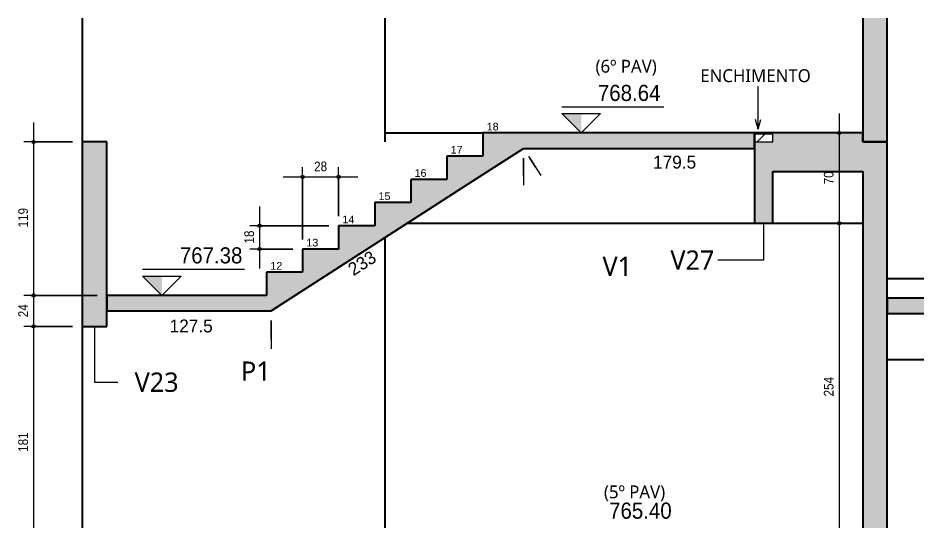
# Model space of a CAD drawing. Header units: centimetres. Extents: x -2136 to 34701, y -1430 to 84208.
# Drawn here: x 30341 to 31044, y 76562 to 76953 of the extents above; entities that cross this region are included whole.
import ezdxf

# ---------------------------------------------------------------- set-up
doc = ezdxf.new("R2010")
doc.units = ezdxf.units.CM
for name, color, linetype, lineweight in [('A-ANNO-DIMS', 7, 'Continuous', 9), ('A-ANNO-DIMS-50', 7, 'Continuous', 9), ('A-DETL', 7, 'Continuous', 18), ('A-DETL-GENF', 7, 'Continuous', 18), ('A-FLOR', 7, 'Continuous', 18), ('G-ANNO-DIMS', 7, 'Continuous', 9), ('G-ANNO-TEXT', 7, 'Continuous', 9), ('S-BEAM', 7, 'Continuous', 18), ('S-BEAM-IDEN', 7, 'Continuous', 9), ('S-COLS', 7, 'Continuous', 18), ('S-COLS-IDEN', 7, 'Continuous', 9), ('S-STRS', 7, 'Continuous', 18), ('S-STRS-ANNO', 7, 'Continuous', 18)]:
    doc.layers.add(name, color=color, linetype=linetype, lineweight=lineweight)
doc.styles.add('Arial', font='arial.ttf', dxfattribs={"height": 5.953125})
doc.styles.add('Fira Sans', font='FiraSans-Regular.ttf', dxfattribs={"width": 0.95, "height": 12.5})
doc.styles.add('Fira Sans_1', font='FiraSans-Regular.ttf', dxfattribs={"height": 10})
doc.styles.add('Fira Sans_2', font='FiraSans-Regular.ttf', dxfattribs={"width": 0.9, "height": 7.5})
doc.styles.add('Gadugi', font='gadugi.ttf', dxfattribs={"height": 15})
doc.styles.add('Gadugi_1', font='gadugi.ttf', dxfattribs={"height": 10})
doc.dimstyles.new('PED_R80_1_5mm_ACIMA_As_ESQ__R00_7', dxfattribs={"dimscale": 30.48, "dimtxt": 10.229846, "dimasz": 0.328084, "dimexe": 0.246063, "dimexo": 0.246063, "dimgap": 0.049213, "dimtad": 1, "dimdec": 1, "dimrnd": 0.5, "dimdsep": 46, "dimtxsty": 'Fira Sans_2', "dimblk1": 'DOTSMALL', "dimblk2": 'DOTSMALL', "dimsah": 1, "dimcen": 0.09, "dimdle": 0.492126, "dimazin": 0, "dimtfac": 1, "dimtdec": 4, "dimtix": 1, "dimtmove": 0, "dimatfit": 3, "dimfxl": 1, "dimtvp": 1, "dimtolj": 1, "dimtzin": 0, "dimarcsym": 2})
doc.dimstyles.new('PED_R80_2_0mm_ACIMA_As_ESQ__SEM_LINHA_R00_1', dxfattribs={"dimscale": 30.48, "dimtxt": 13.639794, "dimasz": 0.04101, "dimexe": 0.246063, "dimexo": 0.246063, "dimgap": 0.049213, "dimtad": 0, "dimjust": 2, "dimdec": 1, "dimrnd": 0.5, "dimdsep": 46, "dimtxsty": 'Fira Sans_1', "dimblk1": 'NONE', "dimblk2": 'DOTSMALL', "dimsah": 1, "dimcen": 0.09, "dimdle": 0.492126, "dimse1": 1, "dimsd1": 1, "dimsd2": 1, "dimazin": 0, "dimtfac": 1, "dimtdec": 4, "dimtix": 1, "dimtmove": 2, "dimatfit": 3, "dimfxl": 1, "dimtvp": 1, "dimtolj": 1, "dimtzin": 0, "dimarcsym": 2})

# ---------------------------------------------------------------- blocks, each defined once
blk = doc.blocks.new('Elevações de ponto - SIMBOLO DE NÍVEL-CORTE-2219088-CT 010 K - CORTE E3-E3')
at = {"layer": 'G-ANNO-DIMS'}
blk.add_hatch(color=256, dxfattribs=at).paths.add_polyline_path([(84.71, 74285), (84.71, 74270), (69.71, 74285)], flags=0)
for p, q in [((148.9, 74290.1), (69.71, 74290.1)), ((84.71, 74270), (69.71, 74285)), ((69.71, 74285), (99.71, 74285)), ((99.71, 74285), (84.71, 74270))]:
    blk.add_line(p, q, dxfattribs=at)
blk = doc.blocks.new('DIMBLOCK1038-CT 010 K - CORTE E3-E3')
at = {"layer": 'A-ANNO-DIMS-50', "true_color": 0x000032}
h = blk.add_hatch(color=178, dxfattribs=at)
edge = h.paths.add_edge_path(flags=0)
edge.add_arc((30561.59, 76829.91), 1.25, 0, 360)
h = blk.add_hatch(color=178, dxfattribs=at)
edge = h.paths.add_edge_path(flags=0)
edge.add_arc((30589.59, 76829.91), 1.25, 0, 360)
at = {"layer": 'A-ANNO-DIMS-50', "color": 178, "true_color": 0x000032}
for p, q in [((30561.59, 76781.5), (30561.59, 76837.41)), ((30589.59, 76799.5), (30589.59, 76837.41)), ((30546.59, 76829.91), (30604.59, 76829.91)), ((30561.59, 76829.91), (30561.59, 76781.5)), ((30589.59, 76829.91), (30589.59, 76799.5))]:
    blk.add_line(p, q, dxfattribs=at)
for centre in [(30561.59, 76829.91), (30589.59, 76829.91)]:
    blk.add_circle(centre, 1.25, dxfattribs=at)
at = {"layer": 'A-ANNO-DIMS-50', "color": 0, "insert": (30570.61, 76841.8), "char_height": 7.5, "width": 11.9611, "attachment_point": 1, "line_spacing_factor": 1.049215, "style": 'Fira Sans_2'}
blk.add_mtext('28', dxfattribs=at)
blk = doc.blocks.new('_DotSmall')
at = {"color": 0, "linetype": 'ByBlock', "const_width": 0.5}
blk.add_lwpolyline([(-0.0625, 0, 1), (0.0625, 0, 1)], format="xyb", close=True, dxfattribs=at)
blk = doc.blocks.new('DIMBLOCK1039-CT 010 K - CORTE E3-E3')
at = {"layer": 'A-ANNO-DIMS-50', "true_color": 0x000032}
h = blk.add_hatch(color=178, dxfattribs=at)
edge = h.paths.add_edge_path(flags=0)
edge.add_arc((30528.26, 76792), 1.25, 0, 360)
h = blk.add_hatch(color=178, dxfattribs=at)
edge = h.paths.add_edge_path(flags=0)
edge.add_arc((30528.26, 76774), 1.25, 0, 360)
at = {"layer": 'A-ANNO-DIMS-50', "color": 178, "true_color": 0x000032}
for p, q in [((30528.26, 76807), (30528.26, 76759)), ((30582.09, 76792), (30520.76, 76792)), ((30528.26, 76792), (30582.09, 76792)), ((30554.09, 76774), (30520.76, 76774)), ((30528.26, 76774), (30554.09, 76774))]:
    blk.add_line(p, q, dxfattribs=at)
for centre in [(30528.26, 76792), (30528.26, 76774)]:
    blk.add_circle(centre, 1.25, dxfattribs=at)
at = {"layer": 'A-ANNO-DIMS-50', "color": 0, "insert": (30516.38, 76778.28), "char_height": 7.5, "width": 11.3315, "attachment_point": 1, "rotation": 90, "line_spacing_factor": 1.049215, "style": 'Fira Sans_2'}
blk.add_mtext('18', dxfattribs=at)
blk = doc.blocks.new('DIMBLOCK1040-CT 010 K - CORTE E3-E3')
at = {"layer": 'A-ANNO-DIMS-50', "true_color": 0x000032}
h = blk.add_hatch(color=178, dxfattribs=at)
edge = h.paths.add_edge_path(flags=0)
edge.add_arc((30978.2, 76864), 1.25, 0, 360)
h = blk.add_hatch(color=178, dxfattribs=at)
edge = h.paths.add_edge_path(flags=0)
edge.add_arc((30978.2, 76794), 1.25, 0, 360)
at = {"layer": 'A-ANNO-DIMS-50', "color": 178, "true_color": 0x000032}
for p, q in [((30978.2, 76879), (30978.2, 76794)), ((30972.47, 76864), (30985.7, 76864)), ((30978.2, 76864), (30972.47, 76864)), ((30972.47, 76794), (30985.7, 76794)), ((30978.2, 76794), (30972.47, 76794))]:
    blk.add_line(p, q, dxfattribs=at)
for centre in [(30978.2, 76864), (30978.2, 76794)]:
    blk.add_circle(centre, 1.25, dxfattribs=at)
at = {"layer": 'A-ANNO-DIMS-50', "color": 0, "insert": (30966.32, 76824.15), "char_height": 7.5, "width": 11.6463, "attachment_point": 1, "rotation": 90, "line_spacing_factor": 1.049215, "style": 'Fira Sans_2'}
blk.add_mtext('70', dxfattribs=at)
blk = doc.blocks.new('DIMBLOCK1041-CT 010 K - CORTE E3-E3')
at = {"layer": 'A-ANNO-DIMS-50', "true_color": 0x000032}
h = blk.add_hatch(color=178, dxfattribs=at)
edge = h.paths.add_edge_path(flags=0)
edge.add_arc((30978.2, 76794), 1.25, 0, 360)
h = blk.add_hatch(color=178, dxfattribs=at)
edge = h.paths.add_edge_path(flags=0)
edge.add_arc((30978.2, 76540), 1.25, 0, 360)
at = {"layer": 'A-ANNO-DIMS-50', "color": 178, "true_color": 0x000032}
for p, q in [((30972.47, 76794), (30985.7, 76794)), ((30978.2, 76794), (30972.47, 76794)), ((30978.2, 76794), (30978.2, 76540)), ((30972.47, 76540), (30985.7, 76540)), ((30978.2, 76540), (30972.47, 76540))]:
    blk.add_line(p, q, dxfattribs=at)
for centre in [(30978.2, 76794), (30978.2, 76540)]:
    blk.add_circle(centre, 1.25, dxfattribs=at)
at = {"layer": 'A-ANNO-DIMS-50', "color": 0, "insert": (30966.32, 76659.66), "char_height": 7.5, "width": 17.6268, "attachment_point": 1, "rotation": 90, "line_spacing_factor": 1.049215, "style": 'Fira Sans_2'}
blk.add_mtext('254', dxfattribs=at)
blk = doc.blocks.new('DIMBLOCK1047-CT 010 K - CORTE E3-E3')
at = {"layer": 'A-ANNO-DIMS-50', "true_color": 0x000032}
h = blk.add_hatch(color=178, dxfattribs=at)
edge = h.paths.add_edge_path(flags=0)
edge.add_arc((30352.77, 76857), 1.25, 0, 360)
h = blk.add_hatch(color=178, dxfattribs=at)
edge = h.paths.add_edge_path(flags=0)
edge.add_arc((30352.77, 76738), 1.25, 0, 360)
at = {"layer": 'A-ANNO-DIMS-50', "color": 178, "true_color": 0x000032}
for p, q in [((30352.77, 76872), (30352.77, 76738)), ((30383.09, 76857), (30345.27, 76857)), ((30352.77, 76857), (30383.09, 76857)), ((30402.09, 76738), (30345.27, 76738)), ((30352.77, 76738), (30402.09, 76738))]:
    blk.add_line(p, q, dxfattribs=at)
for centre in [(30352.77, 76857), (30352.77, 76738)]:
    blk.add_circle(centre, 1.25, dxfattribs=at)
at = {"layer": 'A-ANNO-DIMS-50', "color": 0, "insert": (30340.89, 76790.75), "char_height": 7.5, "width": 16.2104, "attachment_point": 1, "rotation": 90, "line_spacing_factor": 1.049215, "style": 'Fira Sans_2'}
blk.add_mtext('119', dxfattribs=at)
blk = doc.blocks.new('DIMBLOCK1048-CT 010 K - CORTE E3-E3')
at = {"layer": 'A-ANNO-DIMS-50', "true_color": 0x000032}
h = blk.add_hatch(color=178, dxfattribs=at)
edge = h.paths.add_edge_path(flags=0)
edge.add_arc((30352.77, 76738), 1.25, 0, 360)
h = blk.add_hatch(color=178, dxfattribs=at)
edge = h.paths.add_edge_path(flags=0)
edge.add_arc((30352.77, 76714), 1.25, 0, 360)
at = {"layer": 'A-ANNO-DIMS-50', "color": 178, "true_color": 0x000032}
for p, q in [((30402.09, 76738), (30345.27, 76738)), ((30352.77, 76738), (30352.77, 76714)), ((30352.77, 76738), (30402.09, 76738)), ((30383.09, 76714), (30345.27, 76714)), ((30352.77, 76714), (30383.09, 76714))]:
    blk.add_line(p, q, dxfattribs=at)
for centre in [(30352.77, 76738), (30352.77, 76714)]:
    blk.add_circle(centre, 1.25, dxfattribs=at)
at = {"layer": 'A-ANNO-DIMS-50', "color": 0, "insert": (30340.89, 76721.08), "char_height": 7.5, "width": 11.8037, "attachment_point": 1, "rotation": 90, "line_spacing_factor": 1.049215, "style": 'Fira Sans_2'}
blk.add_mtext('24', dxfattribs=at)
blk = doc.blocks.new('DIMBLOCK1049-CT 010 K - CORTE E3-E3')
at = {"layer": 'A-ANNO-DIMS-50', "true_color": 0x000032}
h = blk.add_hatch(color=178, dxfattribs=at)
edge = h.paths.add_edge_path(flags=0)
edge.add_arc((30352.77, 76714), 1.25, 0, 360)
h = blk.add_hatch(color=178, dxfattribs=at)
edge = h.paths.add_edge_path(flags=0)
edge.add_arc((30352.77, 76533), 1.25, 0, 360)
at = {"layer": 'A-ANNO-DIMS-50', "color": 178, "true_color": 0x000032}
for p, q in [((30383.09, 76714), (30345.27, 76714)), ((30352.77, 76714), (30352.77, 76533)), ((30352.77, 76714), (30383.09, 76714)), ((30383.09, 76533), (30345.27, 76533)), ((30352.77, 76533), (30383.09, 76533))]:
    blk.add_line(p, q, dxfattribs=at)
for centre in [(30352.77, 76714), (30352.77, 76533)]:
    blk.add_circle(centre, 1.25, dxfattribs=at)
at = {"layer": 'A-ANNO-DIMS-50', "color": 0, "insert": (30340.89, 76616.68), "char_height": 7.5, "width": 16.3678, "attachment_point": 1, "rotation": 90, "line_spacing_factor": 1.049215, "style": 'Fira Sans_2'}
blk.add_mtext('181', dxfattribs=at)
blk = doc.blocks.new('DIMBLOCK1130-CT 010 K - CORTE E3-E3')
at = {"layer": 'A-ANNO-DIMS-50', "color": 7, "true_color": 0xffffff}
for p, q in [((30733.11, 76844.5), (30733.11, 76823.53)), ((30733.11, 76831.03), (30733.11, 76844.5))]:
    blk.add_line(p, q, dxfattribs=at)
at = {"layer": 'A-ANNO-DIMS-50', "color": 0, "insert": (30833.72, 76846.38), "char_height": 10, "width": 37.5619, "attachment_point": 1, "line_spacing_factor": 1.049215, "style": 'Fira Sans_1'}
blk.add_mtext('179.5', dxfattribs=at)
blk = doc.blocks.new('_None')
blk = doc.blocks.new('DIMBLOCK1132-CT 010 K - CORTE E3-E3')
at = {"layer": 'A-ANNO-DIMS-50', "color": 7, "true_color": 0xffffff}
for p, q in [((30537.11, 76718.5), (30537.11, 76696.46)), ((30537.11, 76703.96), (30537.11, 76718.5))]:
    blk.add_line(p, q, dxfattribs=at)
at = {"layer": 'A-ANNO-DIMS-50', "color": 0, "insert": (30458.39, 76719.31), "char_height": 10, "width": 36.9324, "attachment_point": 1, "line_spacing_factor": 1.049215, "style": 'Fira Sans_1'}
blk.add_mtext('127.5', dxfattribs=at)
blk = doc.blocks.new('DIMBLOCK1134-CT 010 K - CORTE E3-E3')
at = {"layer": 'A-ANNO-DIMS-50', "color": 7, "true_color": 0xffffff}
for p, q in [((30737.17, 76845.69), (30746.57, 76831.07)), ((30742.51, 76837.38), (30737.17, 76845.69))]:
    blk.add_line(p, q, dxfattribs=at)
at = {"layer": 'A-ANNO-DIMS-50', "color": 0, "insert": (30595.67, 76761.22), "char_height": 10, "width": 26.2304, "attachment_point": 1, "rotation": 32.73507, "line_spacing_factor": 1.049215, "style": 'Fira Sans_1'}
blk.add_mtext('233', dxfattribs=at)

msp = doc.modelspace()

# ---------------------------------------------------------------- hatches: boundary and pattern name
at = {"layer": 'A-DETL-GENF', "true_color": 0x48b948}
h = msp.add_hatch(dxfattribs=at)
h.set_pattern_fill('FP_4', color=95, style=0, pattern_type=2)
h.set_pattern_definition([(45, (30682.196, 78788.5), (-7.07107, 7.07107), [])])
h.paths.add_polyline_path([(30915.85, 76857), (30926.59, 76857), (30926.59, 76863), (30912.59, 76863), (30912.59, 76857)], flags=0)
at = {"layer": 'A-FLOR', "true_color": 0xa6a6a6}
msp.add_hatch(color=253, dxfattribs=at).paths.add_polyline_path([(31043.98, 76724), (31043.98, 76736), (31015.59, 76736), (31015.59, 76724)], flags=0)
at = {"layer": 'S-BEAM', "true_color": 0xa6a6a6}
for points in [[(30926.59, 76794), (30926.59, 76857), (30912.59, 76857), (30912.59, 76863), (30926.59, 76863), (30926.59, 76864), (30912.59, 76864), (30912.59, 76794)], [(30971.03, 76834), (30996.59, 76834), (30996.59, 76864), (30926.59, 76864), (30926.59, 76834)], [(30390.59, 76714), (30409.59, 76714), (30409.59, 76857), (30390.59, 76857), (30390.59, 76726)]]:
    msp.add_hatch(color=253, dxfattribs=at).paths.add_polyline_path(points, flags=0)
at = {"layer": 'S-COLS', "true_color": 0xa6a6a6}
for points in [[(31015.59, 76857), (31015.59, 76953.07), (30996.59, 76953.07), (30996.59, 76857)], [(30996.59, 76533), (31015.59, 76533), (31015.59, 76857), (30996.59, 76857), (30996.59, 76540)]]:
    msp.add_hatch(color=253, dxfattribs=at).paths.add_polyline_path(points, flags=0)
at = {"layer": 'S-STRS', "true_color": 0xa6a6a6}
for points in [[(30701.59, 76831.73), (30733.11, 76852), (30912.59, 76852), (30912.59, 76864), (30701.59, 76864), (30701.59, 76840.32)], [(30533.59, 76726), (30537.11, 76726), (30701.59, 76831.73), (30701.59, 76846), (30673.59, 76846), (30673.59, 76828), (30645.59, 76828), (30645.59, 76810), (30617.59, 76810), (30617.59, 76792), (30589.59, 76792), (30589.59, 76774), (30561.59, 76774), (30561.59, 76756), (30533.59, 76756), (30533.59, 76738)], [(30514.92, 76726), (30533.59, 76726), (30533.59, 76738), (30409.59, 76738), (30409.59, 76726)]]:
    msp.add_hatch(color=253, dxfattribs=at).paths.add_polyline_path(points, flags=0)

# ---------------------------------------------------------------- linework, layer by layer
at = {"layer": 'A-DETL'}
for p, q in [((30926.59, 76863), (30912.59, 76863)), ((30912.59, 76863), (30912.59, 76857)), ((30926.59, 76857), (30926.59, 76863)), ((30912.59, 76857), (30926.59, 76857))]:
    msp.add_line(p, q, dxfattribs=at)
at = {"layer": 'A-FLOR', "lineweight": 25}
for p, q in [((31043.98, 76736), (31015.59, 76736)), ((31015.59, 76736), (31015.59, 76724)), ((31015.59, 76724), (31043.98, 76724))]:
    msp.add_line(p, q, dxfattribs=at)
at = {"layer": 'G-ANNO-TEXT'}
for q in [(30915.32, 76900.09), (30913.31, 76874.4), (30917.33, 76874.4)]:
    msp.add_line((30915.32, 76866.9), q, dxfattribs=at)
at = {"layer": 'S-BEAM', "lineweight": 25}
for p, q in [((30625.59, 76864), (30701.59, 76864)), ((30625.59, 76864), (30625.59, 76857)), ((30926.59, 76864), (30912.59, 76864)), ((30912.59, 76864), (30912.59, 76863)), ((30912.59, 76863), (30912.59, 76857)), ((30996.59, 76864), (30926.59, 76864)), ((30996.59, 76857), (30996.59, 76864)), ((30409.59, 76857), (30390.59, 76857)), ((30390.59, 76857), (30390.59, 76714)), ((30409.59, 76714), (30409.59, 76857)), ((30912.59, 76857), (30912.59, 76794)), ((30926.59, 76794), (30926.59, 76834)), ((30926.59, 76834), (30996.59, 76834)), ((30642.9, 76794), (30912.59, 76794)), ((30912.59, 76794), (30926.59, 76794)), ((30926.59, 76794), (30996.59, 76794)), ((31015.59, 76751), (31043.98, 76751)), ((30390.59, 76714), (30409.59, 76714)), ((31043.98, 76688), (31015.59, 76688))]:
    msp.add_line(p, q, dxfattribs=at)
at = {"layer": 'S-BEAM-IDEN'}
for p, q in [((30919.59, 76794), (30919.59, 76765.33)), ((30919.59, 76765.33), (30883.89, 76765.33)), ((30400.09, 76714), (30400.09, 76670.67)), ((30400.09, 76670.67), (30418.27, 76670.67))]:
    msp.add_line(p, q, dxfattribs=at)
at = {"layer": 'S-COLS', "lineweight": 25}
for p, q in [((30390.59, 76953.07), (30390.59, 76857)), ((30625.59, 76953.07), (30625.59, 76857)), ((30996.59, 76953.07), (30996.59, 76857)), ((31015.59, 76857), (31015.59, 76953.07)), ((30996.59, 76857), (31015.59, 76857)), ((31015.59, 76857), (30996.59, 76857)), ((31015.59, 76736), (31015.59, 76857)), ((30996.59, 76834), (30996.59, 76533)), ((30625.59, 76782.87), (30625.59, 76533)), ((31015.59, 76724), (31015.59, 76736)), ((31015.59, 76533), (31015.59, 76724)), ((30390.59, 76714), (30390.59, 76533))]:
    msp.add_line(p, q, dxfattribs=at)
at = {"layer": 'S-STRS', "lineweight": 25}
for p, q in [((30912.59, 76864), (30701.59, 76864)), ((30701.59, 76864), (30701.59, 76846)), ((30912.59, 76863), (30912.59, 76864)), ((30912.59, 76857), (30912.59, 76863)), ((30912.59, 76852), (30912.59, 76857)), ((30701.59, 76831.73), (30733.11, 76852)), ((30733.11, 76852), (30912.59, 76852)), ((30701.59, 76846), (30673.59, 76846)), ((30673.59, 76846), (30673.59, 76828)), ((30537.11, 76726), (30701.59, 76831.73)), ((30673.59, 76828), (30645.59, 76828)), ((30645.59, 76828), (30645.59, 76810)), ((30645.59, 76810), (30617.59, 76810)), ((30617.59, 76810), (30617.59, 76792)), ((30617.59, 76792), (30589.59, 76792)), ((30589.59, 76792), (30589.59, 76774)), ((30589.59, 76774), (30561.59, 76774)), ((30561.59, 76774), (30561.59, 76756)), ((30561.59, 76756), (30533.59, 76756)), ((30533.59, 76756), (30533.59, 76738)), ((30533.59, 76738), (30409.59, 76738)), ((30409.59, 76738), (30409.59, 76726)), ((30409.59, 76726), (30533.59, 76726)), ((30533.59, 76726), (30537.11, 76726))]:
    msp.add_line(p, q, dxfattribs=at)

# ---------------------------------------------------------------- block references
at = {"layer": 'G-ANNO-DIMS'}
for p in [(30693.22, 2594), (30367.65, 2468)]:
    msp.add_blockref('Elevações de ponto - SIMBOLO DE NÍVEL-CORTE-2219088-CT 010 K - CORTE E3-E3', p, dxfattribs=at)

# ---------------------------------------------------------------- texts
at = {"layer": 'G-ANNO-DIMS', "char_height": 12.5, "attachment_point": 1, "line_spacing_factor": 1.049215, "style": 'Fira Sans'}
for s, insert, width in [('768.64', (30790.88, 76901.31), 58.921), ('767.38', (30466.33, 76775.31), 56.4659), ('765.40', (30799.61, 76577.31), 58.5118)]:
    msp.add_mtext(s, dxfattribs=dict(at, insert=insert, width=width))
at = {"layer": 'G-ANNO-TEXT', "char_height": 10, "attachment_point": 1, "style": 'Gadugi_1'}
for s, insert, width in [('(6º PAV)', (30789.04, 76920.76), 63.7342), ('ENCHIMENTO', (30870.35, 76913.43), 108.6287), ('(5º PAV)', (30795.58, 76590.63), 63.7342)]:
    msp.add_mtext(s, dxfattribs=dict(at, insert=insert, width=width))
at = {"layer": 'S-BEAM-IDEN', "char_height": 15, "attachment_point": 1, "style": 'Gadugi'}
for s, insert, width in [('V27', (30847.19, 76772.88), 44.0928), ('V1', (30794.49, 76768.12), 30.0633), ('V23', (30431.27, 76678.22), 44.0928)]:
    msp.add_mtext(s, dxfattribs=dict(at, insert=insert, width=width))
at = {"layer": 'S-COLS-IDEN', "insert": (30513.83, 76686.76), "char_height": 15, "width": 28.4599, "attachment_point": 1, "style": 'Gadugi'}
msp.add_mtext('P1', dxfattribs=at)
at = {"layer": 'S-STRS-ANNO', "char_height": 5.953, "width": 10.9888, "attachment_point": 1, "line_spacing_factor": 0.941778, "style": 'Arial'}
for s, insert in [('18', (30704.58, 76871.92)), ('17', (30676.58, 76853.92)), ('16', (30648.58, 76835.92)), ('15', (30620.58, 76817.92)), ('14', (30592.58, 76799.92)), ('13', (30564.58, 76781.92)), ('12', (30536.58, 76763.92))]:
    msp.add_mtext(s, dxfattribs=dict(at, insert=insert))

# ---------------------------------------------------------------- dimensions: what is measured, and where the dimension line sits
at = {"layer": 'A-ANNO-DIMS', "color": 178, "true_color": 0x000032}
for base, p1, p2, override, picture, middle in [((30978.2, 76794), (30979.97, 76864), (30979.97, 76794), {"dimpost": '<>', "dimfxl": 70}, 'DIMBLOCK1040-CT 010 K - CORTE E3-E3', (30972.89, 76829)), ((30352.77, 76738), (30390.59, 76857), (30409.59, 76738), {"dimpost": '<>', "dimfxl": 120.506487}, 'DIMBLOCK1047-CT 010 K - CORTE E3-E3', (30347.4, 76797.5)), ((30528.26, 76774), (30589.59, 76792), (30561.59, 76774), {"dimpost": '<>', "dimfxl": 33.286574}, 'DIMBLOCK1039-CT 010 K - CORTE E3-E3', (30522.95, 76783)), ((30978.2, 76540), (30979.97, 76794), (30979.97, 76540), {"dimpost": '<>', "dimfxl": 253.998}, 'DIMBLOCK1041-CT 010 K - CORTE E3-E3', (30972.89, 76667)), ((30352.77, 76714), (30409.59, 76738), (30390.59, 76714), {"dimpost": '<>', "dimfxl": 30.61104}, 'DIMBLOCK1048-CT 010 K - CORTE E3-E3', (30347.52, 76726)), ((30352.77, 76533), (30390.59, 76714), (30390.59, 76533), {"dimpost": '<>', "dimfxl": 180.998}, 'DIMBLOCK1049-CT 010 K - CORTE E3-E3', (30347.46, 76623.5))]:
    dim = msp.add_linear_dim(base=base, p1=p1, p2=p2, angle=90, dimstyle='PED_R80_1_5mm_ACIMA_As_ESQ__R00_7', override=override, dxfattribs=at)
    dim.commit()
    dim.dimension.update_dxf_attribs({"geometry": picture, "text_midpoint": middle})
at = {"layer": 'A-ANNO-DIMS', "color": 7, "true_color": 0xffffff}
dim = msp.add_linear_dim(base=(30742.51, 76837.38), p1=(30537.11, 76726), p2=(30733.11, 76852), angle=32.73507, dimstyle='PED_R80_2_0mm_ACIMA_As_ESQ__SEM_LINHA_R00_1', override={"dimpost": '<>', "dimfxl": 233.006017}, dxfattribs=at)
dim.commit()
dim.dimension.update_dxf_attribs({"geometry": 'DIMBLOCK1134-CT 010 K - CORTE E3-E3', "text_midpoint": (30610.3, 76762.71), "dimtype": 160, "text_rotation": 32.73507})
for base, p1, p2, override, picture, middle in [((30733.11, 76831.03), (30912.59, 76829.26), (30733.11, 76852), {"dimpost": '<>', "dimfxl": 180.908052}, 'DIMBLOCK1130-CT 010 K - CORTE E3-E3', (30852.5, 76839.71)), ((30537.11, 76703.96), (30409.59, 76714), (30537.11, 76726), {"dimpost": '<>', "dimfxl": 128.087851}, 'DIMBLOCK1132-CT 010 K - CORTE E3-E3', (30476.86, 76712.64))]:
    dim = msp.add_linear_dim(base=base, p1=p1, p2=p2, dimstyle='PED_R80_2_0mm_ACIMA_As_ESQ__SEM_LINHA_R00_1', override=override, dxfattribs=at)
    dim.commit()
    dim.dimension.update_dxf_attribs({"geometry": picture, "text_midpoint": middle, "dimtype": 160})
at = {"layer": 'A-ANNO-DIMS', "color": 178, "true_color": 0x000032}
dim = msp.add_linear_dim(base=(30589.59, 76829.91), p1=(30561.59, 76774), p2=(30589.59, 76792), dimstyle='PED_R80_1_5mm_ACIMA_As_ESQ__R00_7', override={"dimpost": '<>', "dimfxl": 33.286574}, dxfattribs=at)
dim.commit()
dim.dimension.update_dxf_attribs({"geometry": 'DIMBLOCK1038-CT 010 K - CORTE E3-E3', "text_midpoint": (30575.59, 76835.23)})

doc.saveas('drawing.dxf')
